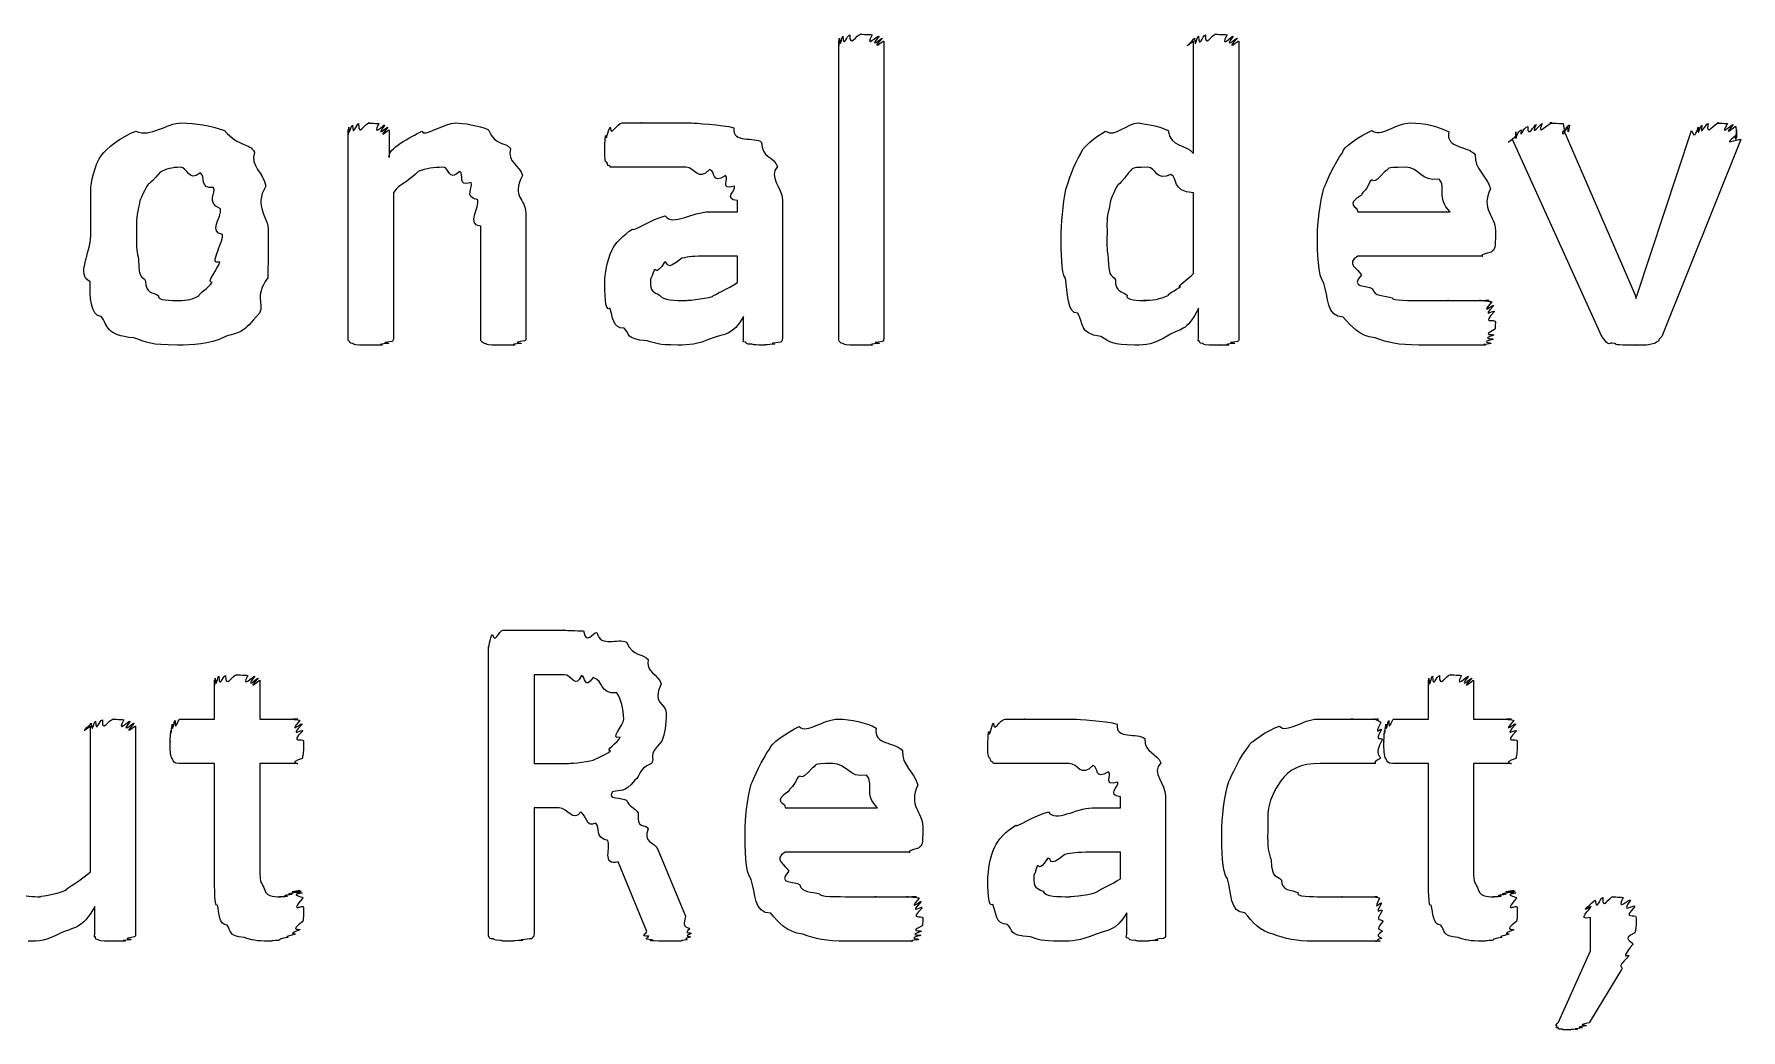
# Model space of a CAD drawing. Header units: millimetres. Extents: x 0 to 216, y 0 to 279.
# Drawn here: x 102.12 to 115.67, y 118.52 to 126.44 of the extents above; entities that cross this region are included whole.
import ezdxf

# ---------------------------------------------------------------- set-up
doc = ezdxf.new("R2010")
doc.units = ezdxf.units.MM
doc.layers.get('0').update_dxf_attribs({"linetype": 'CONTINUOUS'})

msp = doc.modelspace()

# ---------------------------------------------------------------- linework, layer by layer
at = {"color": 0}
for p, q in [((108.508, 124.021), (108.508, 126.38)), ((108.867, 126.38), (108.867, 124.021)), ((111.327, 125.487), (111.327, 126.38)), ((111.686, 126.38), (111.686, 124.021)), ((104.612, 124.021), (104.612, 125.674)), ((104.938, 125.674), (104.938, 125.454)), ((114.267, 125.669), (114.835, 124.357)), ((114.846, 124.357), (115.281, 125.669)), ((115.639, 125.674), (115.639, 125.674)), ((114.57, 124.032), (113.859, 125.597)), ((115.673, 125.597), (115.044, 124.032)), ((104.971, 125.173), (104.971, 124.021)), ((108.061, 125.118), (108.061, 124.021)), ((111.327, 124.533), (111.327, 125.173)), ((106.023, 125.013), (106.023, 124.021)), ((107.477, 125.024), (107.703, 125.024)), ((107.703, 125.024), (107.703, 125.112)), ((112.631, 125.024), (113.364, 125.024)), ((103.615, 124.842), (103.615, 124.842)), ((103.978, 124.864), (103.978, 124.864)), ((105.665, 124.021), (105.665, 124.908)), ((113.723, 124.875), (113.723, 124.815)), ((107.703, 124.671), (107.466, 124.671)), ((107.703, 124.462), (107.703, 124.671)), ((113.618, 124.671), (112.631, 124.671)), ((114.835, 124.357), (114.84, 124.335)), ((114.84, 124.335), (114.846, 124.357)), ((107.753, 124.021), (107.753, 124.192)), ((111.366, 124.026), (111.366, 124.258)), ((105.841, 121.699), (106.332, 121.699)), ((105.726, 119.29), (105.726, 121.567)), ((106.327, 121.346), (106.09, 121.346)), ((106.09, 121.346), (106.09, 120.64)), ((103.551, 120.993), (103.551, 121.302)), ((103.91, 121.302), (103.91, 120.993)), ((113.191, 120.993), (113.191, 121.302)), ((113.549, 121.302), (113.549, 120.993)), ((102.566, 119.78), (102.566, 120.938)), ((102.924, 120.938), (102.924, 119.284)), ((103.276, 120.993), (103.551, 120.993)), ((103.91, 120.993), (104.213, 120.993)), ((106.801, 120.993), (106.801, 120.993)), ((112.915, 120.993), (113.191, 120.993)), ((113.549, 120.993), (113.852, 120.993)), ((103.551, 120.64), (103.27, 120.64)), ((103.551, 119.747), (103.551, 120.64)), ((104.213, 120.64), (103.91, 120.64)), ((103.91, 120.64), (103.91, 119.869)), ((106.09, 120.64), (106.365, 120.64)), ((113.191, 120.64), (112.91, 120.64)), ((113.191, 119.747), (113.191, 120.64)), ((113.852, 120.64), (113.549, 120.64)), ((113.549, 120.64), (113.549, 119.869)), ((110.746, 120.288), (110.746, 120.376)), ((111.104, 120.381), (111.104, 119.284)), ((106.288, 120.288), (106.09, 120.288)), ((106.09, 120.288), (106.09, 119.29)), ((108.084, 120.288), (108.817, 120.288)), ((110.52, 120.288), (110.746, 120.288)), ((109.175, 120.139), (109.175, 120.078)), ((106.983, 119.306), (106.757, 119.858)), ((107.071, 119.957), (107.291, 119.428)), ((109.07, 119.935), (108.084, 119.935)), ((110.746, 119.935), (110.509, 119.935)), ((110.746, 119.725), (110.746, 119.935)), ((102.599, 119.284), (102.599, 119.505)), ((104.257, 119.499), (104.257, 119.499)), ((110.796, 119.284), (110.796, 119.455)), ((113.896, 119.499), (113.896, 119.499)), ((107.335, 119.29), (107.335, 119.29)), ((112.83, 119.384), (112.83, 119.384)), ((114.478, 119.152), (114.478, 119.417)), ((114.842, 119.417), (114.842, 119.417)), ((114.224, 118.584), (114.478, 119.152)), ((114.726, 119.003), (114.467, 118.579))]:
    msp.add_line(p, q, dxfattribs=at)
for points in [[(108.508, 126.38), (108.508, 126.287), (108.51, 126.394), (108.514, 126.402)], [(108.514, 126.402), (108.519, 126.303), (108.53, 126.414), (108.541, 126.419)], [(108.541, 126.419), (108.544, 126.314), (108.574, 126.43), (108.596, 126.43)], [(108.596, 126.43), (108.592, 126.317), (108.651, 126.435), (108.684, 126.435)], [(108.684, 126.435), (108.663, 126.435), (108.751, 126.432), (108.773, 126.43)], [(108.773, 126.43), (108.709, 126.314), (108.817, 126.425), (108.828, 126.419)], [(108.828, 126.419), (108.736, 126.303), (108.851, 126.409), (108.855, 126.402)], [(108.855, 126.402), (108.747, 126.287), (108.867, 126.387), (108.867, 126.38)], [(111.327, 126.38), (111.212, 126.287), (111.329, 126.394), (111.333, 126.402)], [(111.333, 126.402), (111.34, 126.303), (111.351, 126.414), (111.366, 126.419)], [(111.366, 126.419), (111.369, 126.31), (111.399, 126.425), (111.421, 126.43)], [(111.421, 126.43), (111.413, 126.317), (111.471, 126.435), (111.504, 126.435)], [(111.504, 126.435), (111.483, 126.435), (111.57, 126.432), (111.592, 126.43)], [(111.592, 126.43), (111.528, 126.31), (111.631, 126.421), (111.642, 126.419)], [(111.642, 126.419), (111.554, 126.303), (111.667, 126.409), (111.675, 126.402)], [(111.675, 126.402), (111.567, 126.287), (111.686, 126.387), (111.686, 126.38)], [(102.656, 125.476), (102.689, 125.523), (102.807, 125.619), (102.926, 125.663)], [(102.926, 125.663), (103.044, 125.611), (103.168, 125.729), (103.289, 125.729)], [(103.289, 125.729), (103.397, 125.729), (103.517, 125.709), (103.631, 125.669)], [(103.631, 125.669), (103.747, 125.534), (103.827, 125.575), (103.868, 125.498)], [(104.612, 125.674), (104.612, 125.582), (104.614, 125.688), (104.618, 125.696)], [(104.618, 125.696), (104.619, 125.597), (104.63, 125.709), (104.646, 125.713)], [(104.646, 125.713), (104.648, 125.608), (104.676, 125.724), (104.695, 125.724)], [(104.695, 125.724), (104.69, 125.611), (104.745, 125.729), (104.778, 125.729)], [(104.778, 125.729), (104.752, 125.729), (104.833, 125.727), (104.855, 125.724)], [(104.855, 125.724), (104.796, 125.608), (104.894, 125.72), (104.904, 125.713)], [(104.904, 125.713), (104.818, 125.597), (104.922, 125.703), (104.927, 125.696)], [(104.927, 125.696), (104.829, 125.582), (104.938, 125.681), (104.938, 125.674)], [(104.938, 125.454), (104.917, 125.523), (105.111, 125.619), (105.197, 125.663)], [(105.197, 125.663), (105.208, 125.611), (105.374, 125.729), (105.467, 125.729)], [(105.467, 125.729), (105.519, 125.729), (105.656, 125.71), (105.726, 125.674)], [(105.726, 125.674), (105.781, 125.538), (105.858, 125.587), (105.902, 125.525)], [(106.656, 125.63), (106.662, 125.567), (106.675, 125.674), (106.694, 125.696)], [(106.694, 125.696), (106.697, 125.611), (106.744, 125.729), (106.788, 125.729)], [(106.788, 125.729), (106.785, 125.729), (106.884, 125.729), (106.943, 125.729)], [(106.943, 125.729), (106.904, 125.729), (107.064, 125.729), (107.13, 125.729)], [(107.13, 125.729), (107.158, 125.729), (107.269, 125.729), (107.34, 125.729)], [(107.34, 125.729), (107.359, 125.729), (107.583, 125.716), (107.676, 125.691)], [(107.676, 125.691), (107.661, 125.56), (107.841, 125.626), (107.896, 125.575)], [(110.429, 125.481), (110.432, 125.527), (110.55, 125.622), (110.628, 125.663)], [(110.628, 125.663), (110.705, 125.611), (110.793, 125.729), (110.892, 125.729)], [(110.892, 125.729), (110.888, 125.729), (111.053, 125.709), (111.124, 125.669)], [(111.124, 125.669), (111.146, 125.531), (111.262, 125.567), (111.327, 125.487)], [(112.51, 125.493), (112.506, 125.531), (112.649, 125.627), (112.741, 125.669)], [(112.741, 125.669), (112.808, 125.611), (112.936, 125.729), (113.05, 125.729)], [(113.05, 125.729), (113.156, 125.729), (113.268, 125.705), (113.353, 125.658)], [(113.353, 125.658), (113.326, 125.52), (113.508, 125.553), (113.563, 125.476)], [(113.887, 125.658), (113.881, 125.571), (113.9, 125.67), (113.931, 125.674)], [(113.892, 125.636), (113.881, 125.56), (113.887, 125.654), (113.887, 125.658)], [(113.931, 125.674), (113.91, 125.586), (113.947, 125.694), (113.98, 125.702)], [(113.98, 125.702), (113.976, 125.6), (114.035, 125.714), (114.046, 125.718)], [(114.046, 125.718), (114.002, 125.608), (114.077, 125.724), (114.096, 125.724)], [(114.096, 125.724), (114.042, 125.611), (114.143, 125.729), (114.173, 125.729)], [(114.173, 125.729), (114.108, 125.729), (114.239, 125.727), (114.262, 125.724)], [(114.289, 125.696), (114.245, 125.582), (114.259, 125.68), (114.267, 125.669)], [(114.262, 125.724), (114.27, 125.608), (114.3, 125.72), (114.311, 125.713)], [(114.311, 125.713), (114.292, 125.597), (114.314, 125.703), (114.289, 125.696)], [(115.281, 125.669), (115.31, 125.582), (115.328, 125.688), (115.336, 125.696)], [(115.336, 125.696), (115.325, 125.597), (115.353, 125.709), (115.364, 125.713)], [(115.364, 125.713), (115.347, 125.608), (115.391, 125.724), (115.413, 125.724)], [(115.413, 125.724), (115.391, 125.611), (115.463, 125.729), (115.496, 125.729)], [(115.496, 125.729), (115.454, 125.729), (115.548, 125.727), (115.568, 125.724)], [(115.568, 125.724), (115.491, 125.608), (115.601, 125.721), (115.612, 125.718)], [(115.612, 125.718), (115.513, 125.6), (115.63, 125.709), (115.634, 125.702)], [(115.634, 125.702), (115.637, 125.586), (115.639, 125.685), (115.639, 125.674)], [(115.639, 125.658), (115.637, 125.56), (115.637, 125.648), (115.634, 125.641)], [(115.639, 125.674), (115.637, 125.571), (115.639, 125.665), (115.639, 125.658)], [(105.902, 125.525), (105.869, 125.417), (105.977, 125.395), (105.996, 125.311)], [(106.65, 125.531), (106.65, 125.523), (106.652, 125.608), (106.656, 125.63)], [(106.65, 125.465), (106.65, 125.457), (106.65, 125.509), (106.65, 125.531)], [(107.896, 125.575), (107.892, 125.457), (107.997, 125.459), (108.023, 125.382)], [(113.859, 125.597), (113.771, 125.538), (113.895, 125.625), (113.892, 125.636)], [(115.629, 125.625), (115.513, 125.534), (115.642, 125.608), (115.673, 125.597)], [(115.634, 125.641), (115.634, 125.549), (115.631, 125.632), (115.629, 125.625)], [(102.567, 125.195), (102.567, 125.247), (102.596, 125.399), (102.656, 125.476)], [(103.868, 125.498), (103.831, 125.384), (103.941, 125.334), (103.957, 125.228)], [(106.667, 125.415), (106.653, 125.417), (106.653, 125.446), (106.65, 125.465)], [(106.689, 125.388), (106.668, 125.391), (106.674, 125.404), (106.667, 125.415)], [(106.717, 125.377), (106.684, 125.377), (106.696, 125.379), (106.689, 125.388)], [(110.313, 125.2), (110.326, 125.251), (110.377, 125.404), (110.429, 125.481)], [(112.361, 125.211), (112.381, 125.258), (112.447, 125.415), (112.51, 125.493)], [(113.563, 125.476), (113.553, 125.366), (113.658, 125.308), (113.684, 125.206)], [(103.119, 125.338), (103.011, 125.207), (103.043, 125.275), (103.014, 125.228)], [(103.279, 125.377), (103.214, 125.377), (103.163, 125.363), (103.119, 125.338)], [(103.438, 125.332), (103.339, 125.258), (103.341, 125.377), (103.279, 125.377)], [(103.543, 125.217), (103.427, 125.203), (103.482, 125.306), (103.438, 125.332)], [(105.169, 125.344), (105.038, 125.218), (105.04, 125.268), (104.971, 125.173)], [(105.368, 125.377), (105.285, 125.377), (105.235, 125.366), (105.169, 125.344)], [(105.5, 125.344), (105.402, 125.258), (105.418, 125.377), (105.368, 125.377)], [(105.588, 125.256), (105.475, 125.218), (105.536, 125.324), (105.5, 125.344)], [(105.643, 125.118), (105.523, 125.141), (105.613, 125.218), (105.588, 125.256)], [(105.996, 125.311), (105.905, 125.134), (106.023, 125.13), (106.023, 125.013)], [(106.788, 125.377), (106.708, 125.377), (106.73, 125.377), (106.717, 125.377)], [(106.91, 125.377), (106.775, 125.377), (106.821, 125.377), (106.788, 125.377)], [(107.075, 125.377), (106.988, 125.377), (106.957, 125.377), (106.91, 125.377)], [(107.296, 125.377), (107.116, 125.377), (107.141, 125.377), (107.075, 125.377)], [(107.483, 125.36), (107.389, 125.258), (107.369, 125.377), (107.296, 125.377)], [(107.61, 125.311), (107.491, 125.236), (107.534, 125.349), (107.483, 125.36)], [(107.681, 125.228), (107.557, 125.192), (107.643, 125.288), (107.61, 125.311)], [(108.023, 125.382), (107.943, 125.302), (108.061, 125.217), (108.061, 125.118)], [(110.809, 125.332), (110.707, 125.2), (110.735, 125.262), (110.71, 125.211)], [(110.964, 125.377), (110.793, 125.377), (110.853, 125.361), (110.809, 125.332)], [(111.146, 125.321), (111.031, 125.258), (111.026, 125.377), (110.964, 125.377)], [(111.327, 125.173), (111.148, 125.189), (111.204, 125.288), (111.146, 125.321)], [(112.73, 125.266), (112.678, 125.156), (112.677, 125.2), (112.659, 125.156)], [(112.846, 125.344), (112.741, 125.218), (112.764, 125.3), (112.73, 125.266)], [(113.006, 125.377), (112.832, 125.377), (112.893, 125.366), (112.846, 125.344)], [(113.276, 125.283), (113.13, 125.258), (113.127, 125.377), (113.006, 125.377)], [(113.364, 125.024), (113.251, 125.134), (113.338, 125.22), (113.276, 125.283)], [(102.567, 124.831), (102.567, 124.909), (102.567, 125.084), (102.567, 125.195)], [(103.014, 125.228), (102.953, 125.112), (102.961, 125.123), (102.948, 125.057)], [(103.598, 125.046), (103.478, 125.104), (103.568, 125.169), (103.543, 125.217)], [(103.957, 125.228), (103.86, 125.053), (103.978, 124.999), (103.978, 124.864)], [(105.665, 124.908), (105.549, 124.916), (105.657, 125.065), (105.643, 125.118)], [(107.703, 125.112), (107.588, 125.126), (107.695, 125.195), (107.681, 125.228)], [(110.275, 124.825), (110.275, 124.914), (110.287, 125.09), (110.313, 125.2)], [(110.71, 125.211), (110.657, 125.101), (110.666, 125.108), (110.655, 125.046)], [(112.311, 124.842), (112.311, 124.92), (112.328, 125.101), (112.361, 125.211)], [(112.659, 125.156), (112.524, 125.071), (112.631, 125.071), (112.631, 125.024)], [(113.684, 125.206), (113.604, 125.042), (113.723, 124.992), (113.723, 124.875)], [(102.948, 125.057), (102.927, 124.982), (102.931, 124.926), (102.931, 124.853)], [(103.615, 124.842), (103.5, 124.859), (103.609, 124.982), (103.598, 125.046)], [(106.871, 124.886), (106.867, 124.861), (107.027, 124.969), (107.13, 124.991)], [(107.13, 124.991), (107.191, 124.906), (107.348, 125.024), (107.477, 125.024)], [(110.655, 125.046), (110.634, 124.976), (110.639, 124.92), (110.639, 124.859)], [(102.931, 124.853), (102.927, 124.718), (102.937, 124.71), (102.948, 124.643)], [(103.592, 124.627), (103.5, 124.59), (103.615, 124.765), (103.615, 124.842)], [(103.978, 124.864), (103.978, 124.667), (103.976, 124.611), (103.973, 124.5)], [(106.706, 124.715), (106.728, 124.77), (106.801, 124.842), (106.871, 124.886)], [(110.639, 124.859), (110.634, 124.726), (110.641, 124.721), (110.649, 124.655)], [(112.361, 124.456), (112.311, 124.52), (112.311, 124.695), (112.311, 124.842)], [(102.562, 124.467), (102.449, 124.524), (102.567, 124.695), (102.567, 124.831)], [(106.65, 124.473), (106.65, 124.513), (106.668, 124.645), (106.706, 124.715)], [(110.308, 124.495), (110.275, 124.541), (110.275, 124.711), (110.275, 124.825)], [(113.723, 124.815), (113.723, 124.715), (113.712, 124.726), (113.69, 124.704)], [(102.948, 124.643), (102.949, 124.473), (102.977, 124.524), (103.003, 124.473)], [(103.532, 124.462), (103.474, 124.462), (103.582, 124.564), (103.592, 124.627)], [(107.125, 124.622), (107.047, 124.506), (107.06, 124.586), (107.042, 124.561)], [(107.262, 124.655), (107.12, 124.535), (107.16, 124.635), (107.125, 124.622)], [(107.466, 124.671), (107.352, 124.671), (107.32, 124.666), (107.262, 124.655)], [(110.649, 124.655), (110.652, 124.479), (110.678, 124.535), (110.705, 124.484)], [(112.631, 124.671), (112.524, 124.616), (112.639, 124.567), (112.659, 124.522)], [(113.69, 124.704), (113.56, 124.671), (113.643, 124.671), (113.618, 124.671)], [(102.65, 124.192), (102.563, 124.193), (102.562, 124.36), (102.562, 124.467)], [(103.003, 124.473), (103, 124.374), (103.063, 124.386), (103.107, 124.357)], [(103.427, 124.357), (103.419, 124.369), (103.506, 124.418), (103.532, 124.462)], [(103.973, 124.5), (103.857, 124.332), (103.951, 124.299), (103.907, 124.219)], [(106.689, 124.258), (106.65, 124.222), (106.65, 124.391), (106.65, 124.473)], [(107.042, 124.561), (107.01, 124.458), (107.014, 124.513), (107.014, 124.484)], [(107.014, 124.484), (107.01, 124.376), (107.038, 124.391), (107.086, 124.362)], [(107.505, 124.351), (107.517, 124.365), (107.633, 124.413), (107.703, 124.462)], [(110.407, 124.219), (110.319, 124.211), (110.33, 124.387), (110.308, 124.495)], [(110.705, 124.484), (110.705, 124.38), (110.761, 124.395), (110.798, 124.362)], [(111.223, 124.429), (111.175, 124.42), (111.29, 124.492), (111.327, 124.533)], [(112.515, 124.186), (112.381, 124.186), (112.397, 124.349), (112.361, 124.456)], [(112.659, 124.522), (112.561, 124.413), (112.705, 124.445), (112.747, 124.412)], [(103.107, 124.357), (103.088, 124.318), (103.207, 124.318), (103.273, 124.318)], [(103.273, 124.318), (103.331, 124.318), (103.383, 124.331), (103.427, 124.357)], [(107.086, 124.362), (107.109, 124.318), (107.208, 124.318), (107.301, 124.318)], [(107.301, 124.318), (107.275, 124.318), (107.442, 124.329), (107.505, 124.351)], [(110.798, 124.362), (110.782, 124.318), (110.889, 124.318), (110.953, 124.318)], [(110.953, 124.318), (110.873, 124.318), (111.011, 124.321), (111.041, 124.329)], [(111.041, 124.329), (111.049, 124.332), (111.099, 124.347), (111.129, 124.362)], [(111.129, 124.362), (111.108, 124.365), (111.19, 124.402), (111.223, 124.429)], [(112.747, 124.412), (112.759, 124.351), (112.841, 124.358), (112.907, 124.34)], [(112.907, 124.34), (112.892, 124.318), (113.053, 124.318), (113.149, 124.318)], [(113.149, 124.318), (113.182, 124.318), (113.294, 124.318), (113.353, 124.318)], [(113.353, 124.318), (113.3, 124.318), (113.461, 124.318), (113.502, 124.318)], [(113.502, 124.318), (113.502, 124.318), (113.581, 124.318), (113.607, 124.318)], [(113.607, 124.318), (113.557, 124.318), (113.658, 124.318), (113.673, 124.318)], [(113.673, 124.318), (113.582, 124.318), (113.691, 124.314), (113.695, 124.307)], [(113.695, 124.307), (113.593, 124.189), (113.707, 124.293), (113.712, 124.28)], [(102.909, 124.021), (102.681, 124.043), (102.708, 124.117), (102.65, 124.192)], [(103.907, 124.219), (103.769, 124.054), (103.772, 124.076), (103.637, 124.032)], [(106.805, 124.098), (106.706, 124.098), (106.718, 124.194), (106.689, 124.258)], [(107.753, 124.192), (107.665, 124.038), (107.599, 124.056), (107.51, 124.021)], [(110.589, 124.032), (110.41, 124.056), (110.454, 124.142), (110.407, 124.219)], [(111.366, 124.258), (111.278, 124.068), (111.209, 124.094), (111.129, 124.043)], [(112.769, 124.021), (112.634, 124.038), (112.584, 124.112), (112.515, 124.186)], [(113.712, 124.28), (113.601, 124.164), (113.717, 124.252), (113.717, 124.23)], [(113.717, 124.23), (113.604, 124.12), (113.723, 124.181), (113.723, 124.147)], [(103.637, 124.032), (103.5, 123.965), (103.378, 123.965), (103.256, 123.965)], [(106.987, 123.999), (106.805, 124.01), (106.856, 124.054), (106.805, 124.098)], [(110.859, 123.965), (110.678, 123.965), (110.666, 123.988), (110.589, 124.032)], [(111.129, 124.043), (110.998, 123.965), (110.958, 123.965), (110.859, 123.965)], [(113.712, 124.043), (113.597, 124.006), (113.709, 124.021), (113.706, 124.01)], [(113.717, 124.087), (113.601, 124.032), (113.714, 124.056), (113.712, 124.043)], [(113.723, 124.147), (113.723, 124.065), (113.72, 124.105), (113.717, 124.087)], [(114.636, 123.977), (114.609, 123.968), (114.606, 123.99), (114.57, 124.032)], [(115.044, 124.032), (115.001, 123.994), (115.033, 124.006), (115.022, 123.999)], [(103.256, 123.965), (103.031, 123.965), (103.026, 123.983), (102.909, 124.021)], [(104.618, 123.999), (104.612, 123.994), (104.612, 124.012), (104.612, 124.021)], [(104.646, 123.977), (104.623, 123.98), (104.625, 123.99), (104.618, 123.999)], [(104.701, 123.965), (104.648, 123.968), (104.659, 123.972), (104.646, 123.977)], [(104.789, 123.965), (104.696, 123.965), (104.725, 123.965), (104.701, 123.965)], [(104.877, 123.965), (104.767, 123.965), (104.825, 123.965), (104.789, 123.965)], [(104.932, 123.977), (104.813, 123.968), (104.902, 123.968), (104.877, 123.965)], [(104.96, 123.993), (104.84, 123.98), (104.946, 123.983), (104.932, 123.977)], [(104.971, 124.021), (104.968, 123.99), (104.967, 124), (104.96, 123.993)], [(105.671, 123.993), (105.666, 123.99), (105.665, 124.01), (105.665, 124.021)], [(105.698, 123.977), (105.678, 123.98), (105.678, 123.989), (105.671, 123.993)], [(105.753, 123.965), (105.704, 123.968), (105.712, 123.972), (105.698, 123.977)], [(105.847, 123.965), (105.751, 123.965), (105.778, 123.965), (105.753, 123.965)], [(105.93, 123.965), (105.821, 123.965), (105.88, 123.965), (105.847, 123.965)], [(105.985, 123.977), (105.869, 123.968), (105.955, 123.968), (105.93, 123.965)], [(106.013, 123.999), (105.894, 123.98), (105.999, 123.983), (105.985, 123.977)], [(106.023, 124.021), (106.023, 123.994), (106.019, 124.006), (106.013, 123.999)], [(107.229, 123.965), (107.065, 123.965), (107.06, 123.977), (106.987, 123.999)], [(107.51, 124.021), (107.37, 123.965), (107.328, 123.965), (107.229, 123.965)], [(107.769, 123.988), (107.738, 123.988), (107.753, 124.006), (107.753, 124.021)], [(107.819, 123.971), (107.76, 123.972), (107.781, 123.98), (107.769, 123.988)], [(107.907, 123.965), (107.804, 123.965), (107.841, 123.967), (107.819, 123.971)], [(107.996, 123.971), (107.881, 123.965), (107.947, 123.965), (107.907, 123.965)], [(108.045, 123.988), (107.921, 123.972), (108.017, 123.974), (107.996, 123.971)], [(108.061, 124.021), (108.061, 123.988), (108.056, 123.994), (108.045, 123.988)], [(108.514, 123.993), (108.508, 123.99), (108.508, 124.01), (108.508, 124.021)], [(108.541, 123.977), (108.519, 123.98), (108.52, 123.989), (108.514, 123.993)], [(108.596, 123.965), (108.544, 123.968), (108.555, 123.972), (108.541, 123.977)], [(108.684, 123.965), (108.592, 123.965), (108.621, 123.965), (108.596, 123.965)], [(108.773, 123.965), (108.663, 123.965), (108.72, 123.965), (108.684, 123.965)], [(108.828, 123.977), (108.709, 123.968), (108.797, 123.968), (108.773, 123.965)], [(108.855, 123.993), (108.736, 123.98), (108.841, 123.983), (108.828, 123.977)], [(108.867, 124.021), (108.864, 123.99), (108.862, 124), (108.855, 123.993)], [(111.372, 123.999), (111.355, 123.994), (111.366, 124.015), (111.366, 124.026)], [(111.399, 123.977), (111.366, 123.98), (111.379, 123.99), (111.372, 123.999)], [(111.449, 123.965), (111.391, 123.968), (111.413, 123.972), (111.399, 123.977)], [(111.531, 123.965), (111.432, 123.965), (111.471, 123.965), (111.449, 123.965)], [(111.603, 123.965), (111.49, 123.965), (111.556, 123.965), (111.531, 123.965)], [(111.653, 123.977), (111.534, 123.968), (111.625, 123.968), (111.603, 123.965)], [(111.675, 123.993), (111.556, 123.98), (111.664, 123.983), (111.653, 123.977)], [(111.686, 124.021), (111.686, 123.99), (111.682, 124), (111.675, 123.993)], [(113.116, 123.965), (112.951, 123.965), (112.868, 123.983), (112.769, 124.021)], [(113.331, 123.965), (113.161, 123.965), (113.193, 123.965), (113.116, 123.965)], [(113.508, 123.965), (113.41, 123.965), (113.397, 123.965), (113.331, 123.965)], [(113.634, 123.965), (113.513, 123.965), (113.558, 123.965), (113.508, 123.965)], [(113.69, 123.977), (113.579, 123.965), (113.667, 123.965), (113.634, 123.965)], [(113.706, 124.01), (113.59, 123.983), (113.696, 123.988), (113.69, 123.977)], [(114.675, 123.977), (114.627, 123.98), (114.647, 123.983), (114.636, 123.977)], [(114.735, 123.965), (114.656, 123.968), (114.689, 123.972), (114.675, 123.977)], [(114.829, 123.965), (114.708, 123.965), (114.76, 123.965), (114.735, 123.965)], [(114.923, 123.965), (114.781, 123.965), (114.865, 123.965), (114.829, 123.965)], [(114.984, 123.977), (114.951, 123.968), (114.948, 123.968), (114.923, 123.965)], [(115.022, 123.999), (114.984, 123.98), (115.001, 123.983), (114.984, 123.977)], [(105.726, 121.567), (105.726, 121.54), (105.737, 121.646), (105.759, 121.666)], [(105.759, 121.666), (105.773, 121.58), (105.811, 121.699), (105.841, 121.699)], [(106.332, 121.699), (106.306, 121.699), (106.44, 121.696), (106.481, 121.693)], [(106.481, 121.693), (106.504, 121.573), (106.555, 121.685), (106.586, 121.682)], [(106.586, 121.682), (106.621, 121.555), (106.752, 121.641), (106.823, 121.605)], [(106.823, 121.605), (106.879, 121.481), (106.95, 121.522), (106.994, 121.467)], [(106.994, 121.467), (106.972, 121.371), (107.076, 121.347), (107.098, 121.274)], [(103.551, 121.302), (103.551, 121.202), (103.553, 121.31), (103.557, 121.319)], [(103.557, 121.319), (103.562, 121.216), (103.573, 121.331), (103.584, 121.335)], [(103.584, 121.335), (103.587, 121.225), (103.618, 121.34), (103.639, 121.34)], [(103.639, 121.34), (103.636, 121.227), (103.695, 121.346), (103.728, 121.346)], [(103.728, 121.346), (103.706, 121.346), (103.794, 121.343), (103.816, 121.34)], [(103.816, 121.34), (103.753, 121.225), (103.86, 121.338), (103.871, 121.335)], [(103.871, 121.335), (103.779, 121.216), (103.894, 121.325), (103.899, 121.319)], [(103.899, 121.319), (103.79, 121.202), (103.91, 121.304), (103.91, 121.302)], [(106.464, 121.34), (106.42, 121.227), (106.385, 121.346), (106.327, 121.346)], [(106.558, 121.324), (106.487, 121.22), (106.498, 121.336), (106.464, 121.34)], [(106.746, 121.202), (106.604, 121.187), (106.646, 121.298), (106.558, 121.324)], [(113.191, 121.302), (113.191, 121.202), (113.192, 121.31), (113.196, 121.319)], [(113.196, 121.319), (113.202, 121.216), (113.213, 121.331), (113.224, 121.335)], [(113.224, 121.335), (113.226, 121.225), (113.257, 121.34), (113.279, 121.34)], [(113.279, 121.34), (113.275, 121.227), (113.334, 121.346), (113.367, 121.346)], [(113.367, 121.346), (113.345, 121.346), (113.433, 121.343), (113.455, 121.34)], [(113.455, 121.34), (113.392, 121.225), (113.499, 121.338), (113.51, 121.335)], [(113.51, 121.335), (113.418, 121.216), (113.534, 121.325), (113.538, 121.319)], [(113.538, 121.319), (113.429, 121.202), (113.549, 121.304), (113.549, 121.302)], [(106.801, 120.993), (106.795, 121.077), (106.782, 121.147), (106.746, 121.202)], [(107.098, 121.274), (107.018, 121.11), (107.137, 121.127), (107.137, 121.043)], [(102.566, 120.938), (102.45, 120.846), (102.567, 120.952), (102.572, 120.96)], [(102.572, 120.96), (102.578, 120.861), (102.59, 120.972), (102.605, 120.977)], [(102.605, 120.977), (102.607, 120.872), (102.638, 120.988), (102.66, 120.988)], [(102.66, 120.988), (102.651, 120.875), (102.711, 120.993), (102.748, 120.993)], [(102.748, 120.993), (102.722, 120.993), (102.809, 120.99), (102.83, 120.988)], [(102.83, 120.988), (102.766, 120.872), (102.869, 120.983), (102.88, 120.977)], [(102.88, 120.977), (102.792, 120.861), (102.905, 120.967), (102.913, 120.96)], [(102.913, 120.96), (102.806, 120.846), (102.924, 120.945), (102.924, 120.938)], [(103.204, 120.899), (103.205, 120.835), (103.211, 120.939), (103.215, 120.954)], [(103.215, 120.954), (103.216, 120.863), (103.229, 120.978), (103.237, 120.982)], [(103.237, 120.982), (103.234, 120.875), (103.261, 120.993), (103.276, 120.993)], [(104.213, 120.993), (104.116, 120.993), (104.225, 120.989), (104.229, 120.982)], [(104.229, 120.982), (104.127, 120.863), (104.242, 120.968), (104.246, 120.954)], [(104.246, 120.954), (104.136, 120.835), (104.251, 120.922), (104.251, 120.899)], [(106.773, 120.85), (106.677, 120.824), (106.801, 120.941), (106.801, 120.993)], [(107.137, 121.043), (107.137, 120.941), (107.126, 120.883), (107.104, 120.817)], [(107.962, 120.756), (107.958, 120.795), (108.102, 120.891), (108.194, 120.933)], [(108.194, 120.933), (108.26, 120.875), (108.388, 120.993), (108.502, 120.993)], [(108.502, 120.993), (108.609, 120.993), (108.72, 120.968), (108.806, 120.922)], [(108.806, 120.922), (108.778, 120.784), (108.96, 120.817), (109.015, 120.74)], [(109.699, 120.894), (109.704, 120.831), (109.718, 120.938), (109.737, 120.96)], [(109.737, 120.96), (109.74, 120.875), (109.787, 120.993), (109.831, 120.993)], [(109.831, 120.993), (109.828, 120.993), (109.926, 120.993), (109.986, 120.993)], [(109.986, 120.993), (109.947, 120.993), (110.107, 120.993), (110.173, 120.993)], [(110.173, 120.993), (110.2, 120.993), (110.312, 120.993), (110.382, 120.993)], [(110.382, 120.993), (110.401, 120.993), (110.626, 120.979), (110.719, 120.954)], [(110.719, 120.954), (110.703, 120.824), (110.884, 120.89), (110.939, 120.839)], [(111.766, 120.778), (111.763, 120.806), (111.916, 120.905), (112.008, 120.938)], [(112.008, 120.938), (112.065, 120.875), (112.199, 120.993), (112.306, 120.993)], [(112.306, 120.993), (112.34, 120.993), (112.407, 120.993), (112.455, 120.993)], [(112.455, 120.993), (112.44, 120.993), (112.551, 120.993), (112.593, 120.993)], [(112.593, 120.993), (112.521, 120.993), (112.67, 120.993), (112.703, 120.993)], [(112.703, 120.993), (112.704, 120.993), (112.758, 120.993), (112.769, 120.993)], [(112.769, 120.993), (112.73, 120.993), (112.793, 120.993), (112.796, 120.993)], [(112.796, 120.993), (112.741, 120.993), (112.809, 120.983), (112.813, 120.966)], [(112.813, 120.966), (112.748, 120.842), (112.819, 120.933), (112.819, 120.91)], [(112.843, 120.899), (112.845, 120.835), (112.85, 120.939), (112.854, 120.954)], [(112.854, 120.954), (112.856, 120.863), (112.868, 120.978), (112.877, 120.982)], [(112.877, 120.982), (112.874, 120.875), (112.9, 120.993), (112.915, 120.993)], [(113.852, 120.993), (113.756, 120.993), (113.865, 120.989), (113.869, 120.982)], [(113.869, 120.982), (113.767, 120.863), (113.881, 120.968), (113.885, 120.954)], [(113.885, 120.954), (113.775, 120.835), (113.891, 120.922), (113.891, 120.899)], [(103.198, 120.817), (103.198, 120.79), (103.2, 120.878), (103.204, 120.899)], [(103.215, 120.679), (103.198, 120.696), (103.198, 120.753), (103.198, 120.817)], [(104.251, 120.899), (104.138, 120.79), (104.257, 120.85), (104.257, 120.817)], [(104.257, 120.817), (104.257, 120.696), (104.253, 120.708), (104.246, 120.679)], [(106.696, 120.74), (106.644, 120.74), (106.758, 120.808), (106.773, 120.85)], [(107.104, 120.817), (106.978, 120.691), (107.057, 120.691), (107.021, 120.64)], [(109.693, 120.795), (109.693, 120.787), (109.694, 120.872), (109.699, 120.894)], [(109.693, 120.729), (109.693, 120.72), (109.693, 120.773), (109.693, 120.795)], [(110.939, 120.839), (110.935, 120.72), (111.04, 120.723), (111.066, 120.646)], [(111.606, 120.497), (111.628, 120.541), (111.7, 120.704), (111.766, 120.778)], [(112.819, 120.91), (112.752, 120.797), (112.824, 120.861), (112.824, 120.828)], [(112.824, 120.828), (112.752, 120.696), (112.819, 120.708), (112.808, 120.679)], [(112.838, 120.817), (112.838, 120.79), (112.839, 120.878), (112.843, 120.899)], [(112.854, 120.679), (112.838, 120.696), (112.838, 120.753), (112.838, 120.817)], [(113.891, 120.899), (113.778, 120.79), (113.896, 120.85), (113.896, 120.817)], [(113.896, 120.817), (113.896, 120.696), (113.892, 120.708), (113.885, 120.679)], [(103.27, 120.64), (103.223, 120.64), (103.229, 120.653), (103.215, 120.679)], [(104.246, 120.679), (104.124, 120.64), (104.226, 120.64), (104.213, 120.64)], [(106.365, 120.64), (106.343, 120.64), (106.503, 120.649), (106.558, 120.668)], [(106.558, 120.668), (106.571, 120.676), (106.659, 120.709), (106.696, 120.74)], [(107.021, 120.64), (106.905, 120.588), (106.94, 120.544), (106.889, 120.508)], [(107.813, 120.475), (107.833, 120.522), (107.899, 120.679), (107.962, 120.756)], [(108.458, 120.64), (108.285, 120.64), (108.345, 120.629), (108.299, 120.607)], [(108.729, 120.547), (108.583, 120.522), (108.58, 120.64), (108.458, 120.64)], [(109.015, 120.74), (109.006, 120.629), (109.11, 120.571), (109.136, 120.469)], [(109.71, 120.679), (109.696, 120.68), (109.696, 120.709), (109.693, 120.729)], [(109.732, 120.651), (109.711, 120.654), (109.717, 120.668), (109.71, 120.679)], [(109.759, 120.64), (109.726, 120.64), (109.739, 120.643), (109.732, 120.651)], [(109.831, 120.64), (109.751, 120.64), (109.773, 120.64), (109.759, 120.64)], [(109.952, 120.64), (109.817, 120.64), (109.864, 120.64), (109.831, 120.64)], [(110.118, 120.64), (110.031, 120.64), (109.999, 120.64), (109.952, 120.64)], [(110.338, 120.64), (110.159, 120.64), (110.184, 120.64), (110.118, 120.64)], [(110.526, 120.624), (110.432, 120.522), (110.411, 120.64), (110.338, 120.64)], [(111.066, 120.646), (110.986, 120.566), (111.104, 120.481), (111.104, 120.381)], [(112.334, 120.64), (112.171, 120.64), (112.092, 120.594), (112.019, 120.503)], [(112.504, 120.64), (112.373, 120.64), (112.4, 120.64), (112.334, 120.64)], [(112.626, 120.64), (112.587, 120.64), (112.551, 120.64), (112.504, 120.64)], [(112.714, 120.64), (112.656, 120.64), (112.661, 120.64), (112.626, 120.64)], [(112.769, 120.64), (112.7, 120.64), (112.736, 120.64), (112.714, 120.64)], [(112.808, 120.679), (112.73, 120.64), (112.783, 120.64), (112.769, 120.64)], [(112.91, 120.64), (112.863, 120.64), (112.868, 120.653), (112.854, 120.679)], [(113.885, 120.679), (113.764, 120.64), (113.866, 120.64), (113.852, 120.64)], [(106.889, 120.508), (106.802, 120.398), (106.779, 120.439), (106.712, 120.414)], [(108.183, 120.53), (108.131, 120.42), (108.129, 120.464), (108.111, 120.42)], [(108.299, 120.607), (108.194, 120.482), (108.216, 120.563), (108.183, 120.53)], [(108.817, 120.288), (108.704, 120.398), (108.791, 120.483), (108.729, 120.547)], [(110.652, 120.574), (110.534, 120.5), (110.576, 120.613), (110.526, 120.624)], [(110.724, 120.492), (110.6, 120.456), (110.685, 120.552), (110.652, 120.574)], [(106.712, 120.414), (106.659, 120.354), (106.79, 120.373), (106.823, 120.348)], [(107.764, 120.106), (107.764, 120.184), (107.781, 120.365), (107.813, 120.475)], [(108.111, 120.42), (107.976, 120.334), (108.084, 120.334), (108.084, 120.288)], [(109.136, 120.469), (109.057, 120.305), (109.175, 120.256), (109.175, 120.139)], [(110.746, 120.376), (110.63, 120.39), (110.738, 120.458), (110.724, 120.492)], [(111.551, 120.089), (111.551, 120.2), (111.569, 120.387), (111.606, 120.497)], [(112.019, 120.503), (111.911, 120.338), (111.915, 120.278), (111.915, 120.106)], [(106.459, 120.255), (106.401, 120.169), (106.354, 120.288), (106.288, 120.288)], [(106.58, 120.166), (106.498, 120.125), (106.506, 120.232), (106.459, 120.255)], [(106.823, 120.348), (106.842, 120.301), (106.886, 120.289), (106.916, 120.249)], [(106.916, 120.249), (106.901, 120.107), (106.972, 120.169), (106.994, 120.122)], [(109.914, 120.15), (109.91, 120.125), (110.069, 120.232), (110.173, 120.255)], [(110.173, 120.255), (110.234, 120.169), (110.391, 120.288), (110.52, 120.288)], [(106.674, 120.028), (106.566, 120.052), (106.616, 120.129), (106.58, 120.166)], [(106.994, 120.122), (106.95, 120.012), (107.045, 120.019), (107.071, 119.957)], [(107.813, 119.72), (107.764, 119.783), (107.764, 119.958), (107.764, 120.106)], [(109.748, 119.979), (109.77, 120.034), (109.843, 120.106), (109.914, 120.15)], [(111.915, 120.106), (111.911, 119.96), (111.923, 119.94), (111.942, 119.874)], [(106.757, 119.858), (106.621, 119.827), (106.703, 119.976), (106.674, 120.028)], [(109.142, 119.968), (109.013, 119.935), (109.095, 119.935), (109.07, 119.935)], [(109.175, 120.078), (109.175, 119.979), (109.164, 119.99), (109.142, 119.968)], [(109.693, 119.736), (109.693, 119.776), (109.711, 119.908), (109.748, 119.979)], [(111.595, 119.725), (111.551, 119.783), (111.551, 119.953), (111.551, 120.089)], [(103.91, 119.869), (103.907, 119.677), (103.921, 119.701), (103.943, 119.654)], [(108.084, 119.935), (107.976, 119.88), (108.092, 119.83), (108.111, 119.786)], [(110.167, 119.885), (110.09, 119.769), (110.103, 119.849), (110.085, 119.825)], [(110.305, 119.918), (110.163, 119.798), (110.203, 119.899), (110.167, 119.885)], [(110.509, 119.935), (110.395, 119.935), (110.363, 119.929), (110.305, 119.918)], [(111.942, 119.874), (111.948, 119.714), (111.988, 119.759), (112.025, 119.714)], [(113.549, 119.869), (113.546, 119.677), (113.56, 119.701), (113.582, 119.654)], [(102.362, 119.632), (102.376, 119.648), (102.491, 119.714), (102.566, 119.78)], [(103.573, 119.516), (103.551, 119.485), (103.551, 119.659), (103.551, 119.747)], [(107.968, 119.45), (107.833, 119.45), (107.849, 119.612), (107.813, 119.72)], [(108.111, 119.786), (108.013, 119.677), (108.158, 119.709), (108.199, 119.676)], [(109.732, 119.521), (109.693, 119.485), (109.693, 119.655), (109.693, 119.736)], [(110.085, 119.825), (110.053, 119.721), (110.057, 119.776), (110.057, 119.747)], [(110.057, 119.747), (110.053, 119.64), (110.08, 119.655), (110.129, 119.626)], [(110.548, 119.615), (110.56, 119.629), (110.676, 119.677), (110.746, 119.725)], [(111.733, 119.455), (111.613, 119.452), (111.628, 119.618), (111.595, 119.725)], [(112.025, 119.714), (112.021, 119.626), (112.105, 119.637), (112.157, 119.615)], [(113.213, 119.516), (113.191, 119.485), (113.191, 119.659), (113.191, 119.747)], [(102.037, 119.61), (102.016, 119.582), (102.117, 119.582), (102.169, 119.582)], [(102.169, 119.582), (102.133, 119.582), (102.299, 119.599), (102.362, 119.632)], [(103.943, 119.654), (103.955, 119.582), (104.012, 119.582), (104.075, 119.582)], [(104.075, 119.582), (104.039, 119.582), (104.115, 119.584), (104.13, 119.587)], [(104.13, 119.587), (104.069, 119.593), (104.158, 119.6), (104.169, 119.604)], [(104.169, 119.604), (104.094, 119.604), (104.194, 119.616), (104.202, 119.621)], [(104.202, 119.621), (104.114, 119.615), (104.221, 119.632), (104.229, 119.632)], [(104.229, 119.632), (104.124, 119.615), (104.236, 119.629), (104.24, 119.626)], [(104.24, 119.626), (104.132, 119.611), (104.246, 119.621), (104.246, 119.61)], [(104.246, 119.61), (104.136, 119.593), (104.251, 119.589), (104.251, 119.571)], [(104.251, 119.571), (104.138, 119.439), (104.257, 119.528), (104.257, 119.499)], [(108.199, 119.676), (108.212, 119.615), (108.293, 119.622), (108.359, 119.604)], [(108.359, 119.604), (108.344, 119.582), (108.505, 119.582), (108.602, 119.582)], [(108.602, 119.582), (108.635, 119.582), (108.747, 119.582), (108.806, 119.582)], [(108.806, 119.582), (108.752, 119.582), (108.913, 119.582), (108.955, 119.582)], [(108.955, 119.582), (108.955, 119.582), (109.033, 119.582), (109.059, 119.582)], [(109.059, 119.582), (109.01, 119.582), (109.11, 119.582), (109.125, 119.582)], [(109.125, 119.582), (109.034, 119.582), (109.143, 119.578), (109.148, 119.571)], [(109.148, 119.571), (109.045, 119.452), (109.16, 119.557), (109.164, 119.543)], [(110.129, 119.626), (110.152, 119.582), (110.251, 119.582), (110.344, 119.582)], [(110.344, 119.582), (110.317, 119.582), (110.484, 119.593), (110.548, 119.615)], [(112.157, 119.615), (112.127, 119.582), (112.273, 119.582), (112.339, 119.582)], [(112.339, 119.582), (112.378, 119.582), (112.462, 119.582), (112.51, 119.582)], [(112.51, 119.582), (112.473, 119.582), (112.6, 119.582), (112.637, 119.582)], [(112.637, 119.582), (112.664, 119.582), (112.703, 119.582), (112.725, 119.582)], [(112.725, 119.582), (112.711, 119.582), (112.77, 119.582), (112.786, 119.582)], [(112.786, 119.582), (112.733, 119.582), (112.798, 119.578), (112.802, 119.571)], [(112.802, 119.571), (112.744, 119.45), (112.814, 119.55), (112.819, 119.532)], [(113.582, 119.654), (113.594, 119.582), (113.651, 119.582), (113.714, 119.582)], [(113.714, 119.582), (113.678, 119.582), (113.754, 119.584), (113.769, 119.587)], [(113.769, 119.587), (113.709, 119.593), (113.797, 119.6), (113.808, 119.604)], [(113.808, 119.604), (113.734, 119.604), (113.833, 119.616), (113.841, 119.621)], [(113.841, 119.621), (113.753, 119.615), (113.86, 119.632), (113.869, 119.632)], [(113.869, 119.632), (113.764, 119.615), (113.876, 119.629), (113.88, 119.626)], [(113.88, 119.626), (113.771, 119.611), (113.885, 119.621), (113.885, 119.61)], [(113.885, 119.61), (113.775, 119.593), (113.891, 119.589), (113.891, 119.571)], [(113.891, 119.571), (113.778, 119.439), (113.896, 119.528), (113.896, 119.499)], [(114.516, 119.555), (114.525, 119.457), (114.555, 119.572), (114.577, 119.576)], [(114.577, 119.576), (114.569, 119.464), (114.627, 119.582), (114.66, 119.582)], [(114.66, 119.582), (114.632, 119.582), (114.715, 119.579), (114.737, 119.576)], [(114.737, 119.576), (114.679, 119.457), (114.782, 119.566), (114.797, 119.555)], [(102.599, 119.505), (102.501, 119.318), (102.423, 119.339), (102.334, 119.295)], [(103.651, 119.356), (103.584, 119.357), (103.591, 119.452), (103.573, 119.516)], [(104.257, 119.499), (104.257, 119.362), (104.254, 119.412), (104.251, 119.384)], [(107.291, 119.428), (107.258, 119.313), (107.32, 119.346), (107.325, 119.328)], [(108.222, 119.284), (108.087, 119.302), (108.037, 119.375), (107.968, 119.45)], [(109.164, 119.543), (109.054, 119.428), (109.17, 119.516), (109.17, 119.494)], [(109.17, 119.494), (109.057, 119.384), (109.175, 119.444), (109.175, 119.411)], [(109.848, 119.362), (109.748, 119.362), (109.761, 119.458), (109.732, 119.521)], [(110.796, 119.455), (110.707, 119.302), (110.641, 119.32), (110.553, 119.284)], [(111.959, 119.284), (111.851, 119.306), (111.795, 119.381), (111.733, 119.455)], [(112.819, 119.532), (112.752, 119.417), (112.824, 119.496), (112.824, 119.472)], [(112.824, 119.472), (112.755, 119.364), (112.83, 119.417), (112.83, 119.384)], [(113.29, 119.356), (113.224, 119.357), (113.231, 119.452), (113.213, 119.516)], [(113.896, 119.499), (113.896, 119.362), (113.894, 119.412), (113.891, 119.384)], [(114.478, 119.417), (114.363, 119.391), (114.479, 119.483), (114.483, 119.505)], [(114.483, 119.505), (114.374, 119.435), (114.501, 119.543), (114.516, 119.555)], [(114.797, 119.555), (114.709, 119.435), (114.822, 119.527), (114.831, 119.505)], [(114.831, 119.505), (114.723, 119.391), (114.842, 119.452), (114.842, 119.417)], [(102.334, 119.295), (102.21, 119.229), (102.161, 119.229), (102.07, 119.229)], [(103.788, 119.257), (103.653, 119.269), (103.686, 119.312), (103.651, 119.356)], [(104.229, 119.318), (104.114, 119.276), (104.209, 119.295), (104.191, 119.284)], [(104.251, 119.384), (104.132, 119.302), (104.24, 119.331), (104.229, 119.318)], [(105.731, 119.262), (105.726, 119.258), (105.726, 119.279), (105.726, 119.29)], [(106.09, 119.29), (106.086, 119.258), (106.086, 119.269), (106.079, 119.262)], [(106.999, 119.268), (106.919, 119.265), (106.986, 119.291), (106.983, 119.306)], [(107.325, 119.328), (107.269, 119.28), (107.335, 119.301), (107.335, 119.29)], [(107.335, 119.29), (107.269, 119.258), (107.333, 119.269), (107.33, 119.262)], [(109.164, 119.306), (109.05, 119.269), (109.161, 119.284), (109.159, 119.273)], [(109.17, 119.35), (109.054, 119.295), (109.167, 119.32), (109.164, 119.306)], [(109.175, 119.411), (109.175, 119.328), (109.172, 119.368), (109.17, 119.35)], [(110.03, 119.262), (109.848, 119.273), (109.898, 119.318), (109.848, 119.362)], [(112.824, 119.306), (112.752, 119.258), (112.822, 119.265), (112.819, 119.251)], [(112.83, 119.384), (112.755, 119.302), (112.827, 119.328), (112.824, 119.306)], [(113.428, 119.257), (113.293, 119.269), (113.326, 119.312), (113.29, 119.356)], [(113.869, 119.318), (113.753, 119.276), (113.848, 119.295), (113.83, 119.284)], [(113.891, 119.384), (113.771, 119.302), (113.88, 119.331), (113.869, 119.318)], [(114.831, 119.295), (114.712, 119.24), (114.821, 119.231), (114.814, 119.202)], [(114.842, 119.417), (114.842, 119.309), (114.837, 119.331), (114.831, 119.295)], [(102.605, 119.262), (102.59, 119.258), (102.599, 119.276), (102.599, 119.284)], [(102.627, 119.24), (102.596, 119.243), (102.607, 119.254), (102.605, 119.262)], [(102.676, 119.229), (102.622, 119.232), (102.64, 119.236), (102.627, 119.24)], [(102.759, 119.229), (102.663, 119.229), (102.698, 119.229), (102.676, 119.229)], [(102.836, 119.229), (102.729, 119.229), (102.792, 119.229), (102.759, 119.229)], [(102.886, 119.24), (102.77, 119.232), (102.858, 119.232), (102.836, 119.229)], [(102.913, 119.262), (102.795, 119.243), (102.9, 119.247), (102.886, 119.24)], [(102.924, 119.284), (102.924, 119.258), (102.92, 119.269), (102.913, 119.262)], [(103.981, 119.229), (103.882, 119.229), (103.843, 119.237), (103.788, 119.257)], [(104.059, 119.235), (103.981, 119.229), (104.006, 119.229), (103.981, 119.229)], [(104.13, 119.257), (104.032, 119.24), (104.083, 119.242), (104.059, 119.235)], [(104.191, 119.284), (104.076, 119.254), (104.152, 119.264), (104.13, 119.257)], [(105.765, 119.246), (105.737, 119.243), (105.738, 119.254), (105.731, 119.262)], [(105.82, 119.235), (105.766, 119.236), (105.778, 119.242), (105.765, 119.246)], [(105.908, 119.229), (105.81, 119.229), (105.841, 119.231), (105.82, 119.235)], [(105.996, 119.235), (105.883, 119.229), (105.944, 119.229), (105.908, 119.229)], [(106.051, 119.246), (105.927, 119.236), (106.018, 119.237), (105.996, 119.235)], [(106.079, 119.262), (106.075, 119.243), (106.065, 119.248), (106.051, 119.246)], [(107.027, 119.24), (106.934, 119.243), (107.006, 119.257), (106.999, 119.268)], [(107.076, 119.229), (106.96, 119.232), (107.041, 119.236), (107.027, 119.24)], [(107.159, 119.229), (107.118, 119.229), (107.098, 119.229), (107.076, 119.229)], [(107.247, 119.229), (107.188, 119.229), (107.195, 119.229), (107.159, 119.229)], [(107.302, 119.24), (107.236, 119.232), (107.272, 119.232), (107.247, 119.229)], [(107.33, 119.262), (107.261, 119.243), (107.316, 119.247), (107.302, 119.24)], [(108.569, 119.229), (108.403, 119.229), (108.321, 119.247), (108.222, 119.284)], [(108.784, 119.229), (108.613, 119.229), (108.646, 119.229), (108.569, 119.229)], [(108.96, 119.229), (108.862, 119.229), (108.85, 119.229), (108.784, 119.229)], [(109.087, 119.229), (108.966, 119.229), (109.011, 119.229), (108.96, 119.229)], [(109.142, 119.24), (109.032, 119.229), (109.12, 119.229), (109.087, 119.229)], [(109.159, 119.273), (109.043, 119.247), (109.149, 119.251), (109.142, 119.24)], [(110.272, 119.229), (110.108, 119.229), (110.103, 119.24), (110.03, 119.262)], [(110.553, 119.284), (110.412, 119.229), (110.371, 119.229), (110.272, 119.229)], [(110.812, 119.251), (110.78, 119.251), (110.796, 119.269), (110.796, 119.284)], [(110.862, 119.235), (110.803, 119.236), (110.823, 119.243), (110.812, 119.251)], [(110.95, 119.229), (110.847, 119.229), (110.884, 119.231), (110.862, 119.235)], [(111.038, 119.235), (110.924, 119.229), (110.99, 119.229), (110.95, 119.229)], [(111.088, 119.251), (110.964, 119.236), (111.06, 119.237), (111.038, 119.235)], [(111.104, 119.284), (111.104, 119.251), (111.099, 119.258), (111.088, 119.251)], [(112.273, 119.229), (112.149, 119.229), (112.05, 119.247), (111.959, 119.284)], [(112.433, 119.229), (112.323, 119.229), (112.328, 119.229), (112.273, 119.229)], [(112.582, 119.229), (112.429, 119.229), (112.488, 119.229), (112.433, 119.229)], [(112.703, 119.229), (112.638, 119.229), (112.629, 119.229), (112.582, 119.229)], [(112.78, 119.229), (112.708, 119.229), (112.739, 119.229), (112.703, 119.229)], [(112.808, 119.229), (112.737, 119.229), (112.794, 119.229), (112.78, 119.229)], [(112.819, 119.251), (112.748, 119.229), (112.814, 119.229), (112.808, 119.229)], [(113.621, 119.229), (113.521, 119.229), (113.483, 119.237), (113.428, 119.257)], [(113.698, 119.235), (113.621, 119.229), (113.646, 119.229), (113.621, 119.229)], [(113.769, 119.257), (113.672, 119.24), (113.723, 119.242), (113.698, 119.235)], [(113.83, 119.284), (113.716, 119.254), (113.792, 119.264), (113.769, 119.257)], [(114.814, 119.202), (114.698, 119.061), (114.795, 119.138), (114.781, 119.108)], [(114.781, 119.108), (114.668, 118.998), (114.748, 119.041), (114.726, 119.003)], [(114.213, 118.557), (114.187, 118.554), (114.216, 118.573), (114.224, 118.584)], [(114.224, 118.54), (114.191, 118.539), (114.216, 118.55), (114.213, 118.557)], [(114.257, 118.529), (114.202, 118.528), (114.231, 118.533), (114.224, 118.54)], [(114.312, 118.524), (114.231, 118.524), (114.271, 118.526), (114.257, 118.529)], [(114.373, 118.529), (114.279, 118.524), (114.337, 118.524), (114.312, 118.524)], [(114.411, 118.54), (114.308, 118.528), (114.387, 118.529), (114.373, 118.529)], [(114.445, 118.557), (114.335, 118.539), (114.425, 118.544), (114.411, 118.54)], [(114.467, 118.579), (114.348, 118.554), (114.452, 118.565), (114.445, 118.557)]]:
    msp.add_open_spline(points, degree=3, dxfattribs=at)

doc.saveas('drawing.dxf')
